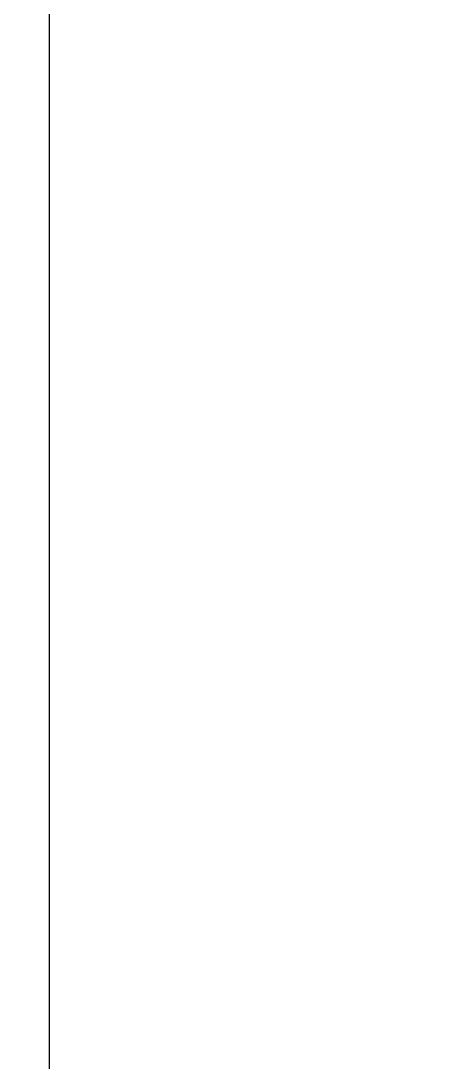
# Model space of a CAD drawing. Header units: centimetres. Extents: x -2.15 to 2.15, y -2.05 to 2.05.
# Drawn here: x -1.387 to -0.869, y -0.122 to 1.132 of the extents above; entities that cross this region are included whole.
import ezdxf

# ---------------------------------------------------------------- set-up
doc = ezdxf.new("R2010")
doc.units = ezdxf.units.CM
doc.header["$MEASUREMENT"] = 0
doc.layers.add('Layer 1', color=7, linetype='Continuous')

msp = doc.modelspace()

# ---------------------------------------------------------------- linework, layer by layer
at = {"layer": 'Layer 1', "color": 177}
msp.add_open_spline([(2.14962, 2.05352), (2.14962, 2.05352), (2.14962, -2.05352), (2.14962, -2.05352), (2.14962, -2.05352), (2.14962, -2.05352), (1.35235, -2.05352), (1.35235, -2.05352), (1.35235, -2.05352), (1.35235, -2.05352), (1.35235, 1.26736), (1.35235, 1.26736), (1.35235, 1.26736), (1.35235, 1.26736), (-1.35263, 1.26736), (-1.35263, 1.26736), (-1.35263, 1.26736), (-1.35263, 1.26736), (-1.35263, -2.05352), (-1.35263, -2.05352), (-1.35263, -2.05352), (-1.35263, -2.05352), (-2.14962, -2.05352), (-2.14962, -2.05352), (-2.14962, -2.05352), (-2.14962, -2.05352), (-2.14962, 2.05352), (-2.14962, 2.05352), (-2.14962, 2.05352), (-2.14962, 2.05352), (2.14962, 2.05352), (2.14962, 2.05352)], degree=3, knots=[0, 0, 0, 0, 0.1111111, 0.1111111, 0.1111111, 0.1111111, 0.2222222, 0.2222222, 0.2222222, 0.2222222, 0.3333333, 0.3333333, 0.3333333, 0.3333333, 0.4444444, 0.4444444, 0.4444444, 0.4444444, 0.5555556, 0.5555556, 0.5555556, 0.5555556, 0.6666667, 0.6666667, 0.6666667, 0.6666667, 0.7777778, 0.7777778, 0.7777778, 0.7777778, 1, 1, 1, 1], dxfattribs=at)

doc.saveas('drawing.dxf')
